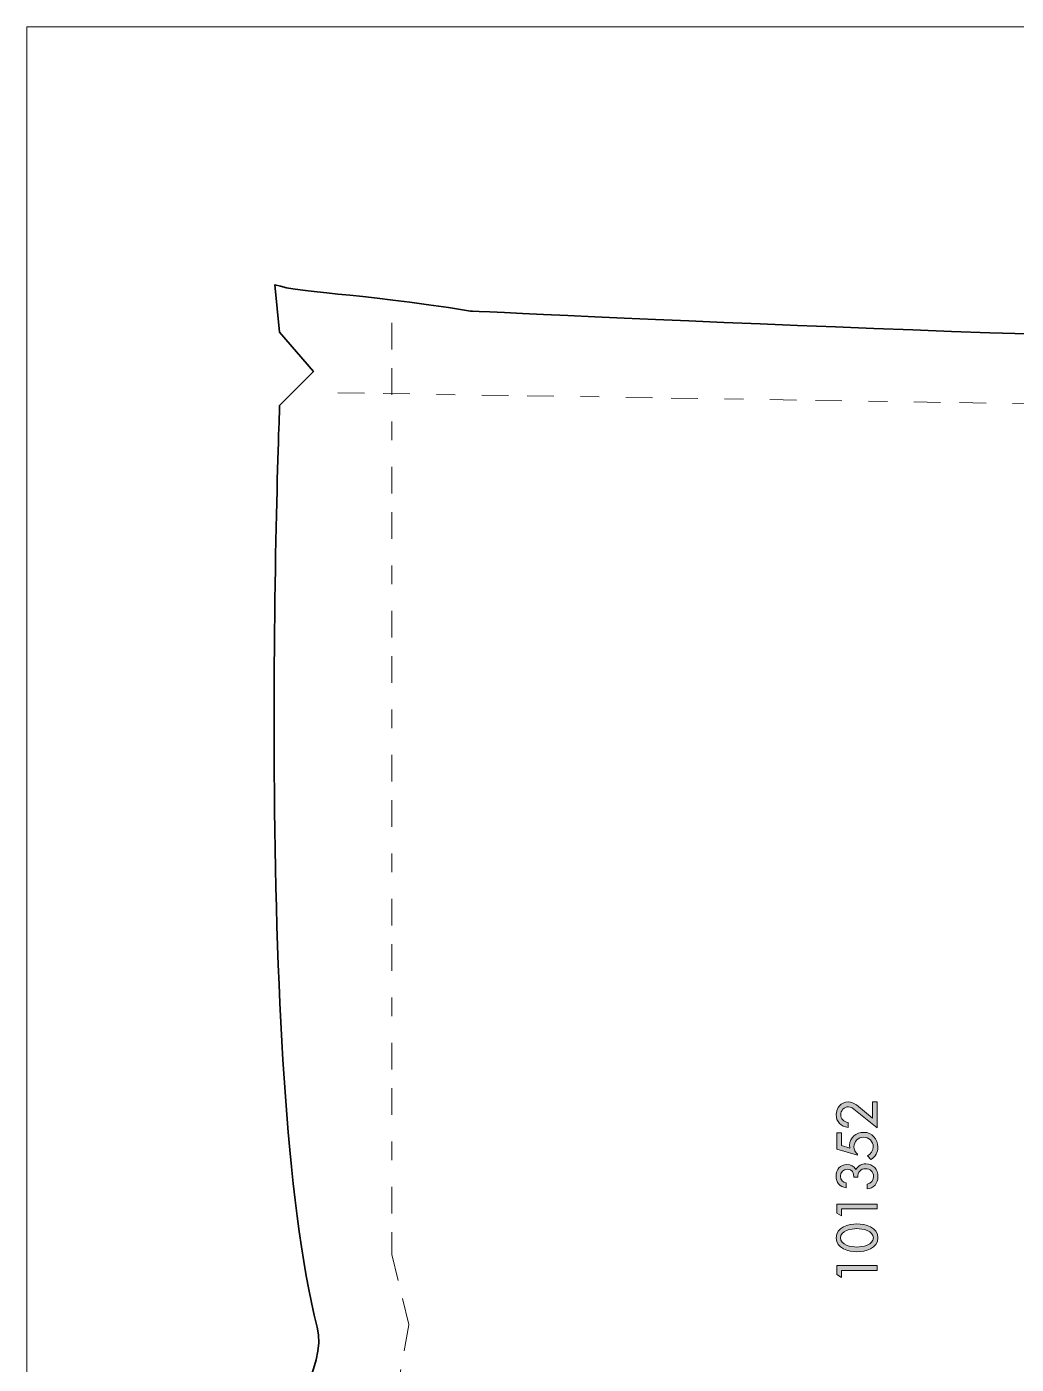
# Model space of a CAD drawing. Header units: inches. Extents: x 35 to 560, y 561 to 1057.
# Drawn here: x 219.98 to 225.23, y 583.12 to 590.22 of the extents above; entities that cross this region are included whole.
import ezdxf

# ---------------------------------------------------------------- set-up
doc = ezdxf.new("R2010")
doc.units = ezdxf.units.IN
doc.header["$MEASUREMENT"] = 0
doc.linetypes.add('AI-Linetype-1', pattern=[0.635, 0.141111, -0.035278, 0.141111, -0.141111, 0.035278, -0.141111])
doc.linetypes.add('AI-Linetype-4', pattern=[0.635, 0.141111, -0.035278, 0.141111, -0.141111, 0.035278, -0.141111])
doc.layers.add('Livello 1', color=7, linetype='Continuous')

msp = doc.modelspace()

# ---------------------------------------------------------------- hatches: boundary and pattern name
at = {"layer": 'Livello 1', "true_color": 0x010101}
h = msp.add_hatch(color=18, dxfattribs=at)
h.dxf.hatch_style = 2
edge = h.paths.add_edge_path()
edge.add_spline(control_points=[(224.4685, 584.5102), (224.4685, 584.5102), (224.4928, 584.5102), (224.4928, 584.5102), (224.4928, 584.5102), (224.4928, 584.3727), (224.4928, 584.3727), (224.4928, 584.3727), (224.3785, 584.4658), (224.3785, 584.4658), (224.3679, 584.4746), (224.3546, 584.4848), (224.3405, 584.4848), (224.3182, 584.4848), (224.2999, 584.465), (224.2999, 584.443), (224.2999, 584.4213), (224.3173, 584.4035), (224.3388, 584.4021), (224.3388, 584.4021), (224.3388, 584.3755), (224.3388, 584.3755), (224.301, 584.3798), (224.2756, 584.4044), (224.2756, 584.443), (224.2756, 584.4791), (224.3024, 584.5102), (224.3393, 584.5102), (224.3551, 584.5102), (224.3709, 584.5042), (224.3831, 584.4943), (224.3831, 584.4943), (224.4685, 584.4244), (224.4685, 584.4244), (224.4685, 584.4244), (224.4685, 584.5102), (224.4685, 584.5102)], knot_values=[0, 0, 0, 0, 1, 1, 1, 2, 2, 2, 3, 3, 3, 4, 4, 4, 5, 5, 5, 6, 6, 6, 7, 7, 7, 8, 8, 8, 9, 9, 9, 10, 10, 10, 11, 11, 11, 12, 12, 12, 12], degree=3, periodic=0)
h = msp.add_hatch(color=18, dxfattribs=at)
h.dxf.hatch_style = 2
edge = h.paths.add_edge_path()
edge.add_spline(control_points=[(224.3044, 584.279), (224.3044, 584.279), (224.3481, 584.2657), (224.3481, 584.2657), (224.3481, 584.2657), (224.3472, 584.2807), (224.3472, 584.2807), (224.3472, 584.3219), (224.3825, 584.349), (224.4217, 584.349), (224.4666, 584.349), (224.4973, 584.3141), (224.4973, 584.2703), (224.4973, 584.2441), (224.4835, 584.2178), (224.4601, 584.2054), (224.4601, 584.2054), (224.4415, 584.2252), (224.4415, 584.2252), (224.4595, 584.2316), (224.473, 584.2533), (224.473, 584.2723), (224.473, 584.301), (224.4493, 584.3235), (224.4209, 584.3235), (224.3935, 584.3235), (224.3704, 584.3002), (224.3704, 584.2729), (224.3704, 584.2579), (224.3774, 584.2423), (224.3892, 584.2331), (224.3892, 584.2331), (224.3892, 584.228), (224.3892, 584.228), (224.3892, 584.228), (224.2801, 584.2606), (224.2801, 584.2606), (224.2801, 584.2606), (224.2801, 584.3459), (224.2801, 584.3459), (224.2801, 584.3459), (224.3044, 584.3459), (224.3044, 584.3459), (224.3044, 584.3459), (224.3044, 584.279), (224.3044, 584.279)], knot_values=[0, 0, 0, 0, 1, 1, 1, 2, 2, 2, 3, 3, 3, 4, 4, 4, 5, 5, 5, 6, 6, 6, 7, 7, 7, 8, 8, 8, 9, 9, 9, 10, 10, 10, 11, 11, 11, 12, 12, 12, 13, 13, 13, 14, 14, 14, 15, 15, 15, 15], degree=3, periodic=0)
h = msp.add_hatch(color=18, dxfattribs=at)
h.dxf.hatch_style = 2
edge = h.paths.add_edge_path()
edge.add_spline(control_points=[(224.3692, 584.1114), (224.3692, 584.1342), (224.3607, 584.1532), (224.3351, 584.1532), (224.3137, 584.1532), (224.2987, 584.1373), (224.2987, 584.1162), (224.2987, 584.097), (224.3109, 584.0838), (224.3292, 584.0809), (224.3292, 584.0809), (224.3292, 584.0547), (224.3292, 584.0547), (224.2942, 584.0598), (224.2756, 584.082), (224.2756, 584.1171), (224.2756, 584.1509), (224.2973, 584.1786), (224.3329, 584.1786), (224.3537, 584.1786), (224.3707, 584.1695), (224.3808, 584.1515), (224.3907, 584.1723), (224.4107, 584.1817), (224.4336, 584.1817), (224.4733, 584.1817), (224.4973, 584.1517), (224.4973, 584.1136), (224.4973, 584.0804), (224.4753, 584.0505), (224.4403, 584.0488), (224.4403, 584.0488), (224.4403, 584.0745), (224.4403, 584.0745), (224.4612, 584.077), (224.4742, 584.0953), (224.4742, 584.1157), (224.4742, 584.1393), (224.4555, 584.1562), (224.4324, 584.1562), (224.4054, 584.1562), (224.3892, 584.1377), (224.3912, 584.1114), (224.3912, 584.1114), (224.3692, 584.1114), (224.3692, 584.1114)], knot_values=[0, 0, 0, 0, 1, 1, 1, 2, 2, 2, 3, 3, 3, 4, 4, 4, 5, 5, 5, 6, 6, 6, 7, 7, 7, 8, 8, 8, 9, 9, 9, 10, 10, 10, 11, 11, 11, 12, 12, 12, 13, 13, 13, 14, 14, 14, 15, 15, 15, 15], degree=3, periodic=0)
h = msp.add_hatch(color=18, dxfattribs=at)
h.dxf.hatch_style = 2
h.paths.add_polyline_path([(224.3044, 583.9054), (224.2801, 583.9201), (224.2801, 583.9678), (224.4928, 583.9678), (224.4928, 583.9423), (224.3044, 583.9423)])
h = msp.add_hatch(color=18, dxfattribs=at)
h.dxf.hatch_style = 2
edge = h.paths.add_edge_path()
edge.add_spline(control_points=[(224.3864, 583.715), (224.3427, 583.715), (224.2756, 583.7341), (224.2756, 583.7891), (224.2756, 583.8441), (224.3427, 583.8633), (224.3864, 583.8633), (224.4299, 583.8633), (224.4973, 583.8439), (224.4973, 583.7891), (224.4973, 583.7344), (224.4299, 583.715), (224.3864, 583.715)], knot_values=[0, 0, 0, 0, 0.035278, 0.035278, 0.035278, 0.070556, 0.070556, 0.070556, 0.105833, 0.105833, 0.105833, 0.141111, 0.141111, 0.141111, 0.141111], degree=3, periodic=0)
edge.add_line((224.3864, 583.715), (224.3864, 583.715))
edge = h.paths.add_edge_path()
edge.add_spline(control_points=[(224.3862, 583.7403), (224.4155, 583.7403), (224.4736, 583.751), (224.4736, 583.7891), (224.4736, 583.8272), (224.4155, 583.8379), (224.3862, 583.8379), (224.3568, 583.8379), (224.2981, 583.8272), (224.2981, 583.7891), (224.2981, 583.751), (224.3568, 583.7403), (224.3862, 583.7403)], knot_values=[0, 0, 0, 0, 0.035278, 0.035278, 0.035278, 0.070556, 0.070556, 0.070556, 0.105833, 0.105833, 0.105833, 0.141111, 0.141111, 0.141111, 0.141111], degree=3, periodic=0)
edge.add_line((224.3862, 583.7403), (224.3862, 583.7403))
h = msp.add_hatch(color=18, dxfattribs=at)
h.dxf.hatch_style = 2
h.paths.add_polyline_path([(224.3044, 583.5791), (224.2801, 583.5938), (224.2801, 583.6415), (224.4928, 583.6415), (224.4928, 583.6161), (224.3044, 583.6161)])

# ---------------------------------------------------------------- linework, layer by layer
at = {"layer": 'Livello 1', "lineweight": 0}
for points in [[(219.9813, 560.5182), (240.9813, 560.5182), (240.9813, 590.2182), (219.9813, 590.2182), (219.9813, 560.5182)], [(219.9813, 560.5182), (240.9813, 560.5182), (240.9813, 590.2182), (219.9813, 590.2182), (219.9813, 560.5182)], [(219.9813, 560.5182), (240.9813, 560.5182), (240.9813, 590.2182), (219.9813, 590.2182), (219.9813, 560.5182)], [(219.9813, 560.5182), (240.9813, 560.5182), (240.9813, 590.2182), (219.9813, 590.2182), (219.9813, 560.5182)], [(219.9813, 560.5182), (240.9813, 560.5182), (240.9813, 590.2182), (219.9813, 590.2182), (219.9813, 560.5182)], [(219.9813, 560.5182), (240.9813, 560.5182), (240.9813, 590.2182), (219.9813, 590.2182), (219.9813, 560.5182)], [(224.3044, 583.9054), (224.2801, 583.9201), (224.2801, 583.9678), (224.4928, 583.9678), (224.4928, 583.9423), (224.3044, 583.9423), (224.3044, 583.9054)], [(224.3044, 583.5791), (224.2801, 583.5938), (224.2801, 583.6415), (224.4928, 583.6415), (224.4928, 583.6161), (224.3044, 583.6161), (224.3044, 583.5791)]]:
    msp.add_lwpolyline(points, dxfattribs=at)
at = {"layer": 'Livello 1', "linetype": 'AI-Linetype-4', "lineweight": 18}
msp.add_lwpolyline([(221.9186, 588.6465), (221.9186, 583.7005), (222.0088, 583.3276), (221.9186, 582.8241), (221.9186, 576.5125)], dxfattribs=at)
at = {"layer": 'Livello 1', "color": 7, "linetype": 'AI-Linetype-1', "lineweight": 18, "true_color": 0xffffff}
msp.add_lwpolyline([(221.6314, 588.2749), (226.6592, 588.1953), (227.1497, 588.2677), (238.6017, 588.2186)], dxfattribs=at)
at = {"layer": 'Livello 1', "lineweight": 35}
msp.add_open_spline([(239.2814, 576.304), (239.2814, 576.304), (239.5498, 576.4964), (239.5498, 576.4964), (239.5498, 576.4964), (239.2493, 576.7194), (239.2493, 576.7194), (239.2493, 576.7194), (239.5498, 576.9446), (239.5498, 576.9446), (239.5498, 576.9446), (239.5526, 578.9563), (239.5556, 581.2612), (239.557, 582.4762), (239.3944, 583.7162), (239.3956, 584.8424), (239.3958, 584.9835), (239.5602, 585.1784), (239.5603, 585.3137), (239.5618, 586.649), (239.5627, 587.7993), (239.5622, 588.0408), (239.5619, 588.2149), (239.3045, 588.2179), (239.3036, 588.268), (239.3007, 588.4168), (239.5498, 588.5118), (239.5498, 588.5118), (239.5498, 588.5118), (239.5498, 588.6085), (239.5498, 588.6085), (239.535, 588.6564), (238.984, 588.7678), (238.7875, 588.7028), (238.6766, 588.6662), (236.1231, 588.6432), (233.7996, 588.6302), (232.0053, 588.6201), (230.3482, 588.6159), (230.0592, 588.6159), (229.3957, 588.6159), (227.3059, 588.6376), (226.9128, 588.5726), (226.5195, 588.5077), (222.3349, 588.7091), (222.3349, 588.7091), (221.6941, 588.8114), (221.4454, 588.8001), (221.298, 588.8488), (221.298, 588.8488), (221.323, 588.5974), (221.323, 588.5974), (221.323, 588.5974), (221.5023, 588.3882), (221.5023, 588.3882), (221.5023, 588.3882), (221.323, 588.2067), (221.323, 588.2067), (221.323, 588.2067), (221.1801, 584.6351), (221.5226, 583.3157), (221.5786, 583.1), (221.3314, 582.8011), (221.3317, 582.5806), (221.3346, 579.7675), (221.3346, 576.9368), (221.323, 576.9722), (221.3214, 576.9769), (221.4397, 576.8642), (221.6174, 576.7557), (221.6729, 576.7219), (221.3661, 576.488), (221.364, 576.3684), (221.364, 576.3684), (221.6175, 576.1353), (222.2317, 576.2975), (222.2317, 576.2975), (224.6062, 576.3065), (224.6062, 576.3065), (224.6062, 576.3065), (225.2343, 576.4172), (225.2343, 576.4172), (225.2343, 576.4172), (232.5435, 576.3366), (232.5435, 576.3366), (232.5435, 576.3366), (238.8817, 576.3606), (238.8817, 576.3606), (238.8817, 576.3606), (238.9274, 576.0934), (239.2814, 576.304)], degree=3, knots=[0, 0, 0, 0, 1, 1, 1, 2, 2, 2, 3, 3, 3, 4, 4, 4, 5, 5, 5, 6, 6, 6, 7, 7, 7, 8, 8, 8, 9, 9, 9, 10, 10, 10, 11, 11, 11, 12, 12, 12, 13, 13, 13, 14, 14, 14, 15, 15, 15, 16, 16, 16, 17, 17, 17, 18, 18, 18, 19, 19, 19, 20, 20, 20, 21, 21, 21, 22, 22, 22, 23, 23, 23, 24, 24, 24, 25, 25, 25, 26, 26, 26, 27, 27, 27, 28, 28, 28, 29, 29, 29, 30, 30, 30, 30], dxfattribs=at)
at = {"layer": 'Livello 1', "lineweight": 0}
for points, knots in [([(224.4685, 584.5102), (224.4685, 584.5102), (224.4928, 584.5102), (224.4928, 584.5102), (224.4928, 584.5102), (224.4928, 584.3727), (224.4928, 584.3727), (224.4928, 584.3727), (224.3785, 584.4658), (224.3785, 584.4658), (224.3679, 584.4746), (224.3546, 584.4848), (224.3405, 584.4848), (224.3182, 584.4848), (224.2999, 584.465), (224.2999, 584.443), (224.2999, 584.4213), (224.3173, 584.4035), (224.3388, 584.4021), (224.3388, 584.4021), (224.3388, 584.3755), (224.3388, 584.3755), (224.301, 584.3798), (224.2756, 584.4044), (224.2756, 584.443), (224.2756, 584.4791), (224.3024, 584.5102), (224.3393, 584.5102), (224.3551, 584.5102), (224.3709, 584.5042), (224.3831, 584.4943), (224.3831, 584.4943), (224.4685, 584.4244), (224.4685, 584.4244), (224.4685, 584.4244), (224.4685, 584.5102), (224.4685, 584.5102)], [0, 0, 0, 0, 1, 1, 1, 2, 2, 2, 3, 3, 3, 4, 4, 4, 5, 5, 5, 6, 6, 6, 7, 7, 7, 8, 8, 8, 9, 9, 9, 10, 10, 10, 11, 11, 11, 12, 12, 12, 12]), ([(224.3044, 584.279), (224.3044, 584.279), (224.3481, 584.2657), (224.3481, 584.2657), (224.3481, 584.2657), (224.3472, 584.2807), (224.3472, 584.2807), (224.3472, 584.3219), (224.3825, 584.349), (224.4217, 584.349), (224.4666, 584.349), (224.4973, 584.3141), (224.4973, 584.2703), (224.4973, 584.2441), (224.4835, 584.2178), (224.4601, 584.2054), (224.4601, 584.2054), (224.4415, 584.2252), (224.4415, 584.2252), (224.4595, 584.2316), (224.473, 584.2533), (224.473, 584.2723), (224.473, 584.301), (224.4493, 584.3235), (224.4209, 584.3235), (224.3935, 584.3235), (224.3704, 584.3002), (224.3704, 584.2729), (224.3704, 584.2579), (224.3774, 584.2423), (224.3892, 584.2331), (224.3892, 584.2331), (224.3892, 584.228), (224.3892, 584.228), (224.3892, 584.228), (224.2801, 584.2606), (224.2801, 584.2606), (224.2801, 584.2606), (224.2801, 584.3459), (224.2801, 584.3459), (224.2801, 584.3459), (224.3044, 584.3459), (224.3044, 584.3459), (224.3044, 584.3459), (224.3044, 584.279), (224.3044, 584.279)], [0, 0, 0, 0, 1, 1, 1, 2, 2, 2, 3, 3, 3, 4, 4, 4, 5, 5, 5, 6, 6, 6, 7, 7, 7, 8, 8, 8, 9, 9, 9, 10, 10, 10, 11, 11, 11, 12, 12, 12, 13, 13, 13, 14, 14, 14, 15, 15, 15, 15]), ([(224.3692, 584.1114), (224.3692, 584.1342), (224.3607, 584.1532), (224.3351, 584.1532), (224.3137, 584.1532), (224.2987, 584.1373), (224.2987, 584.1162), (224.2987, 584.097), (224.3109, 584.0838), (224.3292, 584.0809), (224.3292, 584.0809), (224.3292, 584.0547), (224.3292, 584.0547), (224.2942, 584.0598), (224.2756, 584.082), (224.2756, 584.1171), (224.2756, 584.1509), (224.2973, 584.1786), (224.3329, 584.1786), (224.3537, 584.1786), (224.3707, 584.1695), (224.3808, 584.1515), (224.3907, 584.1723), (224.4107, 584.1817), (224.4336, 584.1817), (224.4733, 584.1817), (224.4973, 584.1517), (224.4973, 584.1136), (224.4973, 584.0804), (224.4753, 584.0505), (224.4403, 584.0488), (224.4403, 584.0488), (224.4403, 584.0745), (224.4403, 584.0745), (224.4612, 584.077), (224.4742, 584.0953), (224.4742, 584.1157), (224.4742, 584.1393), (224.4555, 584.1562), (224.4324, 584.1562), (224.4054, 584.1562), (224.3892, 584.1377), (224.3912, 584.1114), (224.3912, 584.1114), (224.3692, 584.1114), (224.3692, 584.1114)], [0, 0, 0, 0, 1, 1, 1, 2, 2, 2, 3, 3, 3, 4, 4, 4, 5, 5, 5, 6, 6, 6, 7, 7, 7, 8, 8, 8, 9, 9, 9, 10, 10, 10, 11, 11, 11, 12, 12, 12, 13, 13, 13, 14, 14, 14, 15, 15, 15, 15]), ([(224.3864, 583.715), (224.3427, 583.715), (224.2756, 583.7341), (224.2756, 583.7891), (224.2756, 583.8441), (224.3427, 583.8633), (224.3864, 583.8633), (224.4299, 583.8633), (224.4973, 583.8439), (224.4973, 583.7891), (224.4973, 583.7344), (224.4299, 583.715), (224.3864, 583.715)], [0, 0, 0, 0, 1, 1, 1, 2, 2, 2, 3, 3, 3, 4, 4, 4, 4]), ([(224.3862, 583.7403), (224.4155, 583.7403), (224.4736, 583.751), (224.4736, 583.7891), (224.4736, 583.8272), (224.4155, 583.8379), (224.3862, 583.8379), (224.3568, 583.8379), (224.2981, 583.8272), (224.2981, 583.7891), (224.2981, 583.751), (224.3568, 583.7403), (224.3862, 583.7403)], [0, 0, 0, 0, 1, 1, 1, 2, 2, 2, 3, 3, 3, 4, 4, 4, 4])]:
    msp.add_open_spline(points, degree=3, knots=knots, dxfattribs=at)

doc.saveas('drawing.dxf')
